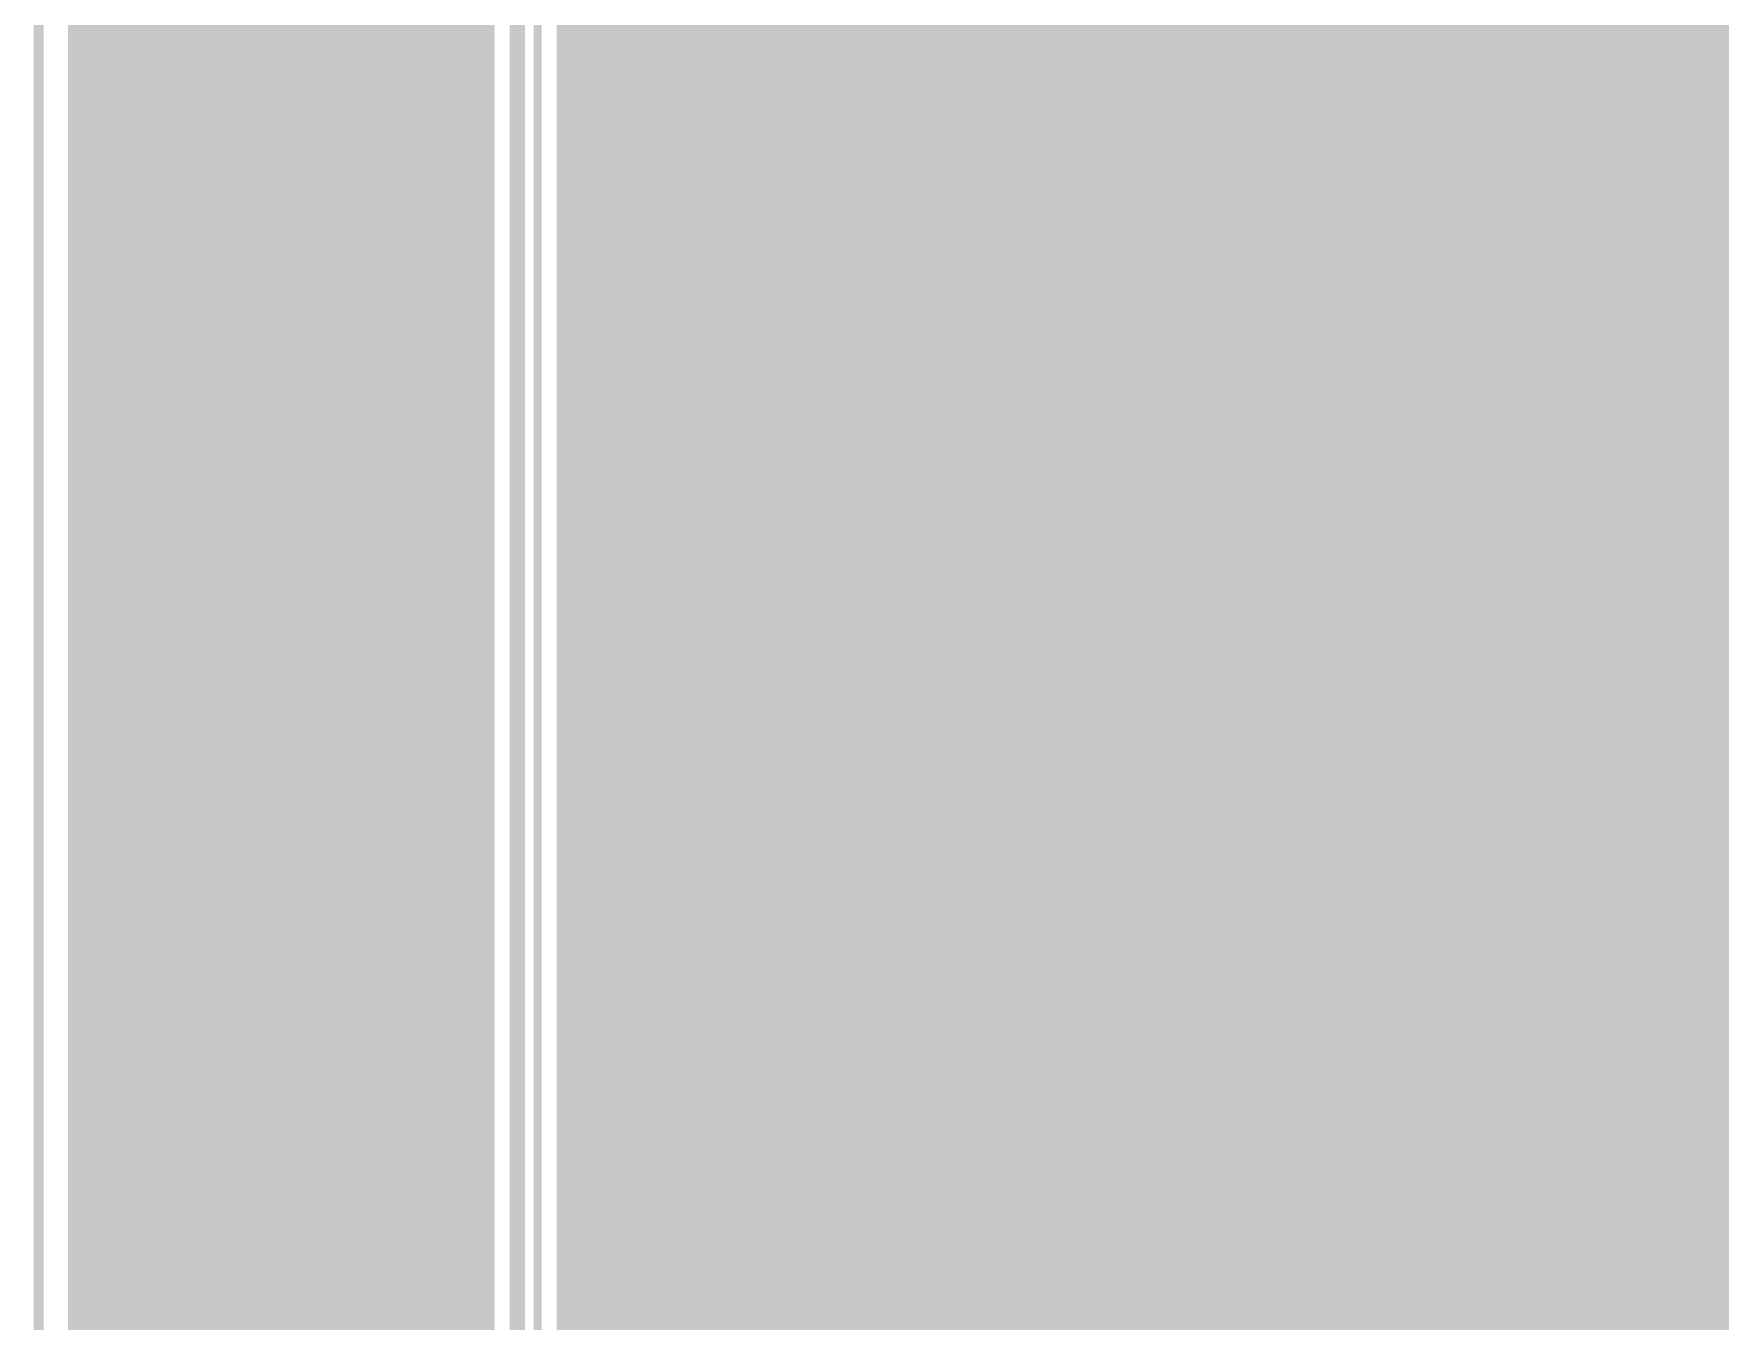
# Model space of a CAD drawing. Extents: x -10 to 131, y -93 to 209.
# Drawn here: x -9.63 to 32.8, y 144 to 176.38 of the extents above; entities that cross this region are included whole.
import ezdxf

# ---------------------------------------------------------------- set-up
doc = ezdxf.new("R2010")
doc.units = 0
doc.header["$MEASUREMENT"] = 0
for name, color, linetype in [('22-303-0_ASB', 7, 'CONTINUOUS'), ('22-303-0_AST', 7, 'CONTINUOUS'), ('22-303-0_BOT', 2, 'CONTINUOUS'), ('22-303-0_DRD', 6, 'CONTINUOUS'), ('22-303-0_DRL', 1, 'CONTINUOUS'), ('22-303-0_GND', 3, 'CONTINUOUS'), ('22-303-0_TOP', 15, 'CONTINUOUS')]:
    doc.layers.add(name, color=color, linetype=linetype)

msp = doc.modelspace()

# ---------------------------------------------------------------- linework, layer by layer
at = {"layer": '22-303-0_ASB', "const_width": 0.254}
msp.add_lwpolyline([(111.00054, 208.99374), (111.00054, 198.99376), (116.0018, 198.99376), (116.0018, 208.99374), (130.50012, 208.99374), (130.50012, -31.00578), (-9.4996, -31.00578), (-9.4996, 208.99374), (111.00054, 208.99374)], dxfattribs=at)
at = {"layer": '22-303-0_AST', "const_width": 0.254}
msp.add_lwpolyline([(111.00054, 208.99374), (111.00054, 198.99376), (116.0018, 198.99376), (116.0018, 208.99374), (130.50012, 208.99374), (130.50012, -31.00578), (-9.4996, -31.00578), (-9.4996, 208.99374), (111.00054, 208.99374)], dxfattribs=at)
at = {"layer": '22-303-0_BOT'}
for points, const_width in [([(-8.636, 208.28), (-8.636, 90.2462)], 0.254), ([(-8.4074, 208.28), (-8.4074, 90.35034)], 0.254), ([(-8.1788, 208.28), (-8.1788, 90.75166)], 0.254), ([(-7.9502, 208.28), (-7.9502, 90.9066)], 0.254), ([(-7.7216, 208.28), (-7.7216, 90.9701)], 0.254), ([(-7.493, 208.28), (-7.493, 90.96756)], 0.254), ([(-5.207, 208.28), (-5.207, 90.5002)], 0.254), ([(-4.9784, 208.28), (-4.9784, 90.58148)], 0.254), ([(-4.7498, 208.28), (-4.7498, 90.59164)], 0.254), ([(-4.5212, 208.28), (-4.5212, 90.53576)], 0.254), ([(-4.2926, 208.28), (-4.2926, 90.39606)], 0.254), ([(-4.064, 208.28), (-4.064, 90.45956)], 0.254), ([(-3.8354, 208.28), (-3.8354, 90.4621)], 0.254), ([(-3.6068, 208.28), (-3.6068, 90.3986)], 0.254), ([(-3.3782, 208.28), (-3.3782, 90.24366)], 0.254), ([(-3.1496, 208.28), (-3.1496, 89.84234)], 0.254), ([(-2.921, 208.28), (-2.921, 52.48656)], 0.254), ([(-2.6924, 208.28), (-2.6924, 52.4891)], 0.254), ([(-2.4638, 208.28), (-2.4638, 52.4256)], 0.254), ([(-2.2352, 208.28), (-2.2352, 52.27066)], 0.254), ([(-2.0066, 208.28), (-2.0066, 51.86934)], 0.254), ([(-1.778, 208.28), (-1.778, 45.89272)], 0.254), ([(-1.5494, 208.28), (-1.5494, 45.8597)], 0.254), ([(-1.3208, 208.28), (-1.3208, 45.75048)], 0.254), ([(-1.0922, 208.28), (-1.0922, 54.10454)], 0.254), ([(-0.8636, 208.28), (-0.8636, 120.4722)], 0.254), ([(-0.635, 208.28), (-0.635, 120.76938)], 0.254), ([(-0.4064, 208.28), (-0.4064, 120.89892)], 0.254), ([(-0.1778, 208.28), (-0.1778, 121.07926)], 0.254), ([(0.0508, 208.28), (0.0508, 121.30786)], 0.254), ([(0.2794, 208.28), (0.2794, 121.53646)], 0.254), ([(0.508, 208.28), (0.508, 121.7422)], 0.254), ([(0.7366, 208.28), (0.7366, 121.83872)], 0.254), ([(0.9652, 208.28), (0.9652, 121.8565)], 0.254), ([(1.1938, 208.28), (1.1938, 121.8565)], 0.254), ([(1.4224, 208.28), (1.4224, 121.8565)], 0.254), ([(1.651, 208.28), (1.651, 121.8565)], 0.254), ([(-7.2644, 205.31582), (-7.2644, 90.8939)], 0.254), ([(-5.4356, 205.31582), (-5.4356, 90.32748)], 0.254), ([(-7.0358, 205.00086), (-7.0358, 90.72626)], 0.254), ([(-6.8072, 204.84084), (-6.8072, 89.69248)], 0.254), ([(-5.8928, 204.84084), (-5.8928, 90.28176)], 0.254), ([(-5.6642, 205.00086), (-5.6642, 90.33764)], 0.254), ([(-6.5786, 204.75956), (-6.5786, 89.8017)], 0.254), ([(-6.35, 204.73162), (-6.35, 89.83472)], 0.254), ([(-6.1214, 204.75956), (-6.1214, 90.14206)], 0.254), ([(2.413, 121.158), (2.54, 121.285), (2.54, 187.452), (7.493, 192.405), (7.493, 192.4304)], 0.381), ([(6.604, 74.168), (6.604, 100.711), (0.254, 107.061), (0.254, 117.983), (3.048, 120.777), (3.048, 187.198), (7.112, 191.262), (84.328, 191.262), (84.709, 190.881), (112.522, 190.881), (112.903, 190.5), (112.903, 157.988), (114.681, 156.21), (114.681, 139.192), (115.189, 138.684), (115.189, 135.509), (114.3, 134.62)], 0.2032), ([(7.1374, 190.4238), (7.1374, 155.55976)], 0.254), ([(7.366, 190.6524), (7.366, 155.55976)], 0.254), ([(7.5946, 190.6524), (7.5946, 155.55976)], 0.254), ([(7.8232, 190.6524), (7.8232, 155.55976)], 0.254), ([(8.0518, 190.6524), (8.0518, 155.55976)], 0.254), ([(8.2804, 190.6524), (8.2804, 155.55976)], 0.254), ([(8.509, 190.6524), (8.509, 155.55976)], 0.254), ([(8.7376, 190.6524), (8.7376, 155.55976)], 0.254), ([(8.9662, 190.6524), (8.9662, 155.55976)], 0.254), ([(9.1948, 190.6524), (9.1948, 155.55976)], 0.254), ([(9.4234, 190.6524), (9.4234, 155.55976)], 0.254), ([(6.6802, 189.9666), (6.6802, 155.55976)], 0.254), ([(6.9088, 190.1952), (6.9088, 155.55976)], 0.254), ([(111.50092, 189.7761), (9.4996, 189.7761), (9.4996, 155.55976), (5.25018, 155.55976), (5.25018, 131.9784)], 0.254), ([(6.4516, 189.738), (6.4516, 155.55976)], 0.254), ([(5.9944, 189.2808), (5.9944, 155.55976)], 0.254), ([(6.223, 189.5094), (6.223, 155.55976)], 0.254), ([(5.5372, 188.8236), (5.5372, 155.55976)], 0.254), ([(5.7658, 189.0522), (5.7658, 155.55976)], 0.254), ([(5.08, 188.3664), (5.08, 116.47424)], 0.254), ([(5.3086, 188.595), (5.3086, 155.55976)], 0.254), ([(4.6228, 187.9092), (4.6228, 116.5225)], 0.254), ([(4.8514, 188.1378), (4.8514, 116.5225)], 0.254), ([(1.8415, 187.452), (1.8415, 121.8565)], 0.254), ([(4.1656, 187.452), (4.1656, 116.5225)], 0.254), ([(4.3942, 187.6806), (4.3942, 116.5225)], 0.254), ([(3.7084, 186.9948), (3.7084, 116.5225)], 0.254), ([(3.937, 187.2234), (3.937, 116.5225)], 0.254), ([(3.6576, 186.944), (3.6576, 120.777)], 0.254), ([(1.8415, 176.3014), (-8.636, 176.3014)], 0.254), ([(1.8415, 176.0728), (-8.636, 176.0728)], 0.254), ([(9.4996, 176.3014), (3.6576, 176.3014)], 0.254), ([(9.4996, 176.0728), (3.6576, 176.0728)], 0.254), ([(1.8415, 175.8442), (-8.636, 175.8442)], 0.254), ([(1.8415, 175.6156), (-8.636, 175.6156)], 0.254), ([(9.4996, 175.8442), (3.6576, 175.8442)], 0.254), ([(9.4996, 175.6156), (3.6576, 175.6156)], 0.254), ([(1.8415, 175.387), (-8.636, 175.387)], 0.254), ([(1.8415, 175.1584), (-8.636, 175.1584)], 0.254), ([(9.4996, 175.387), (3.6576, 175.387)], 0.254), ([(9.4996, 175.1584), (3.6576, 175.1584)], 0.254), ([(1.8415, 174.9298), (-8.636, 174.9298)], 0.254), ([(1.8415, 174.7012), (-8.636, 174.7012)], 0.254), ([(9.4996, 174.9298), (3.6576, 174.9298)], 0.254), ([(9.4996, 174.7012), (3.6576, 174.7012)], 0.254), ([(1.8415, 174.4726), (-8.636, 174.4726)], 0.254), ([(1.8415, 174.244), (-8.636, 174.244)], 0.254), ([(9.4996, 174.4726), (3.6576, 174.4726)], 0.254), ([(9.4996, 174.244), (3.6576, 174.244)], 0.254), ([(1.8415, 174.0154), (-8.636, 174.0154)], 0.254), ([(9.4996, 174.0154), (3.6576, 174.0154)], 0.254), ([(1.8415, 173.7868), (-8.636, 173.7868)], 0.254), ([(1.8415, 173.5582), (-8.636, 173.5582)], 0.254), ([(9.4996, 173.7868), (3.6576, 173.7868)], 0.254), ([(9.4996, 173.5582), (3.6576, 173.5582)], 0.254), ([(1.8415, 173.3296), (-8.636, 173.3296)], 0.254), ([(1.8415, 173.101), (-8.636, 173.101)], 0.254), ([(9.4996, 173.3296), (3.6576, 173.3296)], 0.254), ([(9.4996, 173.101), (3.6576, 173.101)], 0.254), ([(1.8415, 172.8724), (-8.636, 172.8724)], 0.254), ([(1.8415, 172.6438), (-8.636, 172.6438)], 0.254), ([(9.4996, 172.8724), (3.6576, 172.8724)], 0.254), ([(9.4996, 172.6438), (3.6576, 172.6438)], 0.254), ([(1.8415, 172.4152), (-8.636, 172.4152)], 0.254), ([(1.8415, 172.1866), (-8.636, 172.1866)], 0.254), ([(9.4996, 172.4152), (3.6576, 172.4152)], 0.254), ([(9.4996, 172.1866), (3.6576, 172.1866)], 0.254), ([(1.8415, 171.958), (-8.636, 171.958)], 0.254), ([(1.8415, 171.7294), (-8.636, 171.7294)], 0.254), ([(9.4996, 171.958), (3.6576, 171.958)], 0.254), ([(9.4996, 171.7294), (3.6576, 171.7294)], 0.254), ([(1.8415, 171.5008), (-8.636, 171.5008)], 0.254), ([(1.8415, 171.2722), (-8.636, 171.2722)], 0.254), ([(9.4996, 171.5008), (3.6576, 171.5008)], 0.254), ([(9.4996, 171.2722), (3.6576, 171.2722)], 0.254), ([(1.8415, 171.0436), (-8.636, 171.0436)], 0.254), ([(9.4996, 171.0436), (3.6576, 171.0436)], 0.254), ([(1.8415, 170.815), (-8.636, 170.815)], 0.254), ([(1.8415, 170.5864), (-8.636, 170.5864)], 0.254), ([(9.4996, 170.815), (3.6576, 170.815)], 0.254), ([(9.4996, 170.5864), (3.6576, 170.5864)], 0.254), ([(1.8415, 170.3578), (-8.636, 170.3578)], 0.254), ([(1.8415, 170.1292), (-8.636, 170.1292)], 0.254), ([(9.4996, 170.3578), (3.6576, 170.3578)], 0.254), ([(9.4996, 170.1292), (3.6576, 170.1292)], 0.254), ([(1.8415, 169.9006), (-8.636, 169.9006)], 0.254), ([(1.8415, 169.672), (-8.636, 169.672)], 0.254), ([(9.4996, 169.9006), (3.6576, 169.9006)], 0.254), ([(9.4996, 169.672), (3.6576, 169.672)], 0.254), ([(1.8415, 169.4434), (-8.636, 169.4434)], 0.254), ([(1.8415, 169.2148), (-8.636, 169.2148)], 0.254), ([(9.4996, 169.4434), (3.6576, 169.4434)], 0.254), ([(9.4996, 169.2148), (3.6576, 169.2148)], 0.254), ([(1.8415, 168.9862), (-8.636, 168.9862)], 0.254), ([(1.8415, 168.7576), (-8.636, 168.7576)], 0.254), ([(9.4996, 168.9862), (3.6576, 168.9862)], 0.254), ([(9.4996, 168.7576), (3.6576, 168.7576)], 0.254), ([(1.8415, 168.529), (-8.636, 168.529)], 0.254), ([(1.8415, 168.3004), (-8.636, 168.3004)], 0.254), ([(9.4996, 168.529), (3.6576, 168.529)], 0.254), ([(9.4996, 168.3004), (3.6576, 168.3004)], 0.254), ([(1.8415, 168.0718), (-8.636, 168.0718)], 0.254), ([(9.4996, 168.0718), (3.6576, 168.0718)], 0.254), ([(1.8415, 167.8432), (-8.636, 167.8432)], 0.254), ([(1.8415, 167.6146), (-8.636, 167.6146)], 0.254), ([(9.4996, 167.8432), (3.6576, 167.8432)], 0.254), ([(9.4996, 167.6146), (3.6576, 167.6146)], 0.254), ([(1.8415, 167.386), (-8.636, 167.386)], 0.254), ([(1.8415, 167.1574), (-8.636, 167.1574)], 0.254), ([(9.4996, 167.386), (3.6576, 167.386)], 0.254), ([(9.4996, 167.1574), (3.6576, 167.1574)], 0.254), ([(1.8415, 166.9288), (-8.636, 166.9288)], 0.254), ([(1.8415, 166.7002), (-8.636, 166.7002)], 0.254), ([(9.4996, 166.9288), (3.6576, 166.9288)], 0.254), ([(9.4996, 166.7002), (3.6576, 166.7002)], 0.254), ([(1.8415, 166.4716), (-8.636, 166.4716)], 0.254), ([(1.8415, 166.243), (-8.636, 166.243)], 0.254), ([(9.4996, 166.4716), (3.6576, 166.4716)], 0.254), ([(9.4996, 166.243), (3.6576, 166.243)], 0.254), ([(1.8415, 166.0144), (-8.636, 166.0144)], 0.254), ([(1.8415, 165.7858), (-8.636, 165.7858)], 0.254), ([(9.4996, 166.0144), (3.6576, 166.0144)], 0.254), ([(9.4996, 165.7858), (3.6576, 165.7858)], 0.254), ([(1.8415, 165.5572), (-8.636, 165.5572)], 0.254), ([(1.8415, 165.3286), (-8.636, 165.3286)], 0.254), ([(9.4996, 165.5572), (3.6576, 165.5572)], 0.254), ([(9.4996, 165.3286), (3.6576, 165.3286)], 0.254), ([(1.8415, 165.1), (-8.636, 165.1)], 0.254), ([(9.4996, 165.1), (3.6576, 165.1)], 0.254), ([(1.8415, 164.8714), (-8.636, 164.8714)], 0.254), ([(1.8415, 164.6428), (-8.636, 164.6428)], 0.254), ([(9.4996, 164.8714), (3.6576, 164.8714)], 0.254), ([(9.4996, 164.6428), (3.6576, 164.6428)], 0.254), ([(1.8415, 164.4142), (-8.636, 164.4142)], 0.254), ([(1.8415, 164.1856), (-8.636, 164.1856)], 0.254), ([(9.4996, 164.4142), (3.6576, 164.4142)], 0.254), ([(9.4996, 164.1856), (3.6576, 164.1856)], 0.254), ([(1.8415, 163.957), (-8.636, 163.957)], 0.254), ([(1.8415, 163.7284), (-8.636, 163.7284)], 0.254), ([(9.4996, 163.957), (3.6576, 163.957)], 0.254), ([(9.4996, 163.7284), (3.6576, 163.7284)], 0.254), ([(1.8415, 163.4998), (-8.636, 163.4998)], 0.254), ([(1.8415, 163.2712), (-8.636, 163.2712)], 0.254), ([(9.4996, 163.4998), (3.6576, 163.4998)], 0.254), ([(9.4996, 163.2712), (3.6576, 163.2712)], 0.254), ([(1.8415, 163.0426), (-8.636, 163.0426)], 0.254), ([(1.8415, 162.814), (-8.636, 162.814)], 0.254), ([(9.4996, 163.0426), (3.6576, 163.0426)], 0.254), ([(9.4996, 162.814), (3.6576, 162.814)], 0.254), ([(1.8415, 162.5854), (-8.636, 162.5854)], 0.254), ([(9.4996, 162.5854), (3.6576, 162.5854)], 0.254), ([(1.8415, 162.3568), (-8.636, 162.3568)], 0.254), ([(1.8415, 162.1282), (-8.636, 162.1282)], 0.254), ([(9.4996, 162.3568), (3.6576, 162.3568)], 0.254), ([(9.4996, 162.1282), (3.6576, 162.1282)], 0.254), ([(1.8415, 161.8996), (-8.636, 161.8996)], 0.254), ([(1.8415, 161.671), (-8.636, 161.671)], 0.254), ([(9.4996, 161.8996), (3.6576, 161.8996)], 0.254), ([(9.4996, 161.671), (3.6576, 161.671)], 0.254), ([(1.8415, 161.4424), (-8.636, 161.4424)], 0.254), ([(1.8415, 161.2138), (-8.636, 161.2138)], 0.254), ([(9.4996, 161.4424), (3.6576, 161.4424)], 0.254), ([(9.4996, 161.2138), (3.6576, 161.2138)], 0.254), ([(1.8415, 160.9852), (-8.636, 160.9852)], 0.254), ([(1.8415, 160.7566), (-8.636, 160.7566)], 0.254), ([(9.4996, 160.9852), (3.6576, 160.9852)], 0.254), ([(9.4996, 160.7566), (3.6576, 160.7566)], 0.254), ([(1.8415, 160.528), (-8.636, 160.528)], 0.254), ([(1.8415, 160.2994), (-8.636, 160.2994)], 0.254), ([(9.4996, 160.528), (3.6576, 160.528)], 0.254), ([(9.4996, 160.2994), (3.6576, 160.2994)], 0.254), ([(1.8415, 160.0708), (-8.636, 160.0708)], 0.254), ([(1.8415, 159.8422), (-8.636, 159.8422)], 0.254), ([(9.4996, 160.0708), (3.6576, 160.0708)], 0.254), ([(9.4996, 159.8422), (3.6576, 159.8422)], 0.254), ([(1.8415, 159.6136), (-8.636, 159.6136)], 0.254), ([(9.4996, 159.6136), (3.6576, 159.6136)], 0.254), ([(1.8415, 159.385), (-8.636, 159.385)], 0.254), ([(1.8415, 159.1564), (-8.636, 159.1564)], 0.254), ([(9.4996, 159.385), (3.6576, 159.385)], 0.254), ([(9.4996, 159.1564), (3.6576, 159.1564)], 0.254), ([(1.8415, 158.9278), (-8.636, 158.9278)], 0.254), ([(1.8415, 158.6992), (-8.636, 158.6992)], 0.254), ([(9.4996, 158.9278), (3.6576, 158.9278)], 0.254), ([(9.4996, 158.6992), (3.6576, 158.6992)], 0.254), ([(1.8415, 158.4706), (-8.636, 158.4706)], 0.254), ([(1.8415, 158.242), (-8.636, 158.242)], 0.254), ([(9.4996, 158.4706), (3.6576, 158.4706)], 0.254), ([(9.4996, 158.242), (3.6576, 158.242)], 0.254), ([(1.8415, 158.0134), (-8.636, 158.0134)], 0.254), ([(1.8415, 157.7848), (-8.636, 157.7848)], 0.254), ([(9.4996, 158.0134), (3.6576, 158.0134)], 0.254), ([(9.4996, 157.7848), (3.6576, 157.7848)], 0.254), ([(1.8415, 157.5562), (-8.636, 157.5562)], 0.254), ([(1.8415, 157.3276), (-8.636, 157.3276)], 0.254), ([(9.4996, 157.5562), (3.6576, 157.5562)], 0.254), ([(9.4996, 157.3276), (3.6576, 157.3276)], 0.254), ([(1.8415, 157.099), (-8.636, 157.099)], 0.254), ([(1.8415, 156.8704), (-8.636, 156.8704)], 0.254), ([(9.4996, 157.099), (3.6576, 157.099)], 0.254), ([(9.4996, 156.8704), (3.6576, 156.8704)], 0.254), ([(1.8415, 156.6418), (-8.636, 156.6418)], 0.254), ([(9.4996, 156.6418), (3.6576, 156.6418)], 0.254), ([(1.8415, 156.4132), (-8.636, 156.4132)], 0.254), ([(1.8415, 156.1846), (-8.636, 156.1846)], 0.254), ([(9.4996, 156.4132), (3.6576, 156.4132)], 0.254), ([(9.4996, 156.1846), (3.6576, 156.1846)], 0.254), ([(1.8415, 155.956), (-8.636, 155.956)], 0.254), ([(1.8415, 155.7274), (-8.636, 155.7274)], 0.254), ([(9.4996, 155.956), (3.6576, 155.956)], 0.254), ([(9.4996, 155.7274), (3.6576, 155.7274)], 0.254), ([(1.8415, 155.4988), (-8.636, 155.4988)], 0.254), ([(1.8415, 155.2702), (-8.636, 155.2702)], 0.254), ([(5.25018, 155.4988), (3.6576, 155.4988)], 0.254), ([(5.25018, 155.2702), (3.6576, 155.2702)], 0.254), ([(1.8415, 155.0416), (-8.636, 155.0416)], 0.254), ([(1.8415, 154.813), (-8.636, 154.813)], 0.254), ([(5.25018, 155.0416), (3.6576, 155.0416)], 0.254), ([(5.25018, 154.813), (3.6576, 154.813)], 0.254), ([(1.8415, 154.5844), (-8.636, 154.5844)], 0.254), ([(1.8415, 154.3558), (-8.636, 154.3558)], 0.254), ([(5.25018, 154.5844), (3.6576, 154.5844)], 0.254), ([(5.25018, 154.3558), (3.6576, 154.3558)], 0.254), ([(1.8415, 154.1272), (-8.636, 154.1272)], 0.254), ([(1.8415, 153.8986), (-8.636, 153.8986)], 0.254), ([(5.25018, 154.1272), (3.6576, 154.1272)], 0.254), ([(5.25018, 153.8986), (3.6576, 153.8986)], 0.254), ([(1.8415, 153.67), (-8.636, 153.67)], 0.254), ([(5.25018, 153.67), (3.6576, 153.67)], 0.254), ([(1.8415, 153.4414), (-8.636, 153.4414)], 0.254), ([(1.8415, 153.2128), (-8.636, 153.2128)], 0.254), ([(5.25018, 153.4414), (3.6576, 153.4414)], 0.254), ([(5.25018, 153.2128), (3.6576, 153.2128)], 0.254), ([(1.8415, 152.9842), (-8.636, 152.9842)], 0.254), ([(1.8415, 152.7556), (-8.636, 152.7556)], 0.254), ([(5.25018, 152.9842), (3.6576, 152.9842)], 0.254), ([(5.25018, 152.7556), (3.6576, 152.7556)], 0.254), ([(1.8415, 152.527), (-8.636, 152.527)], 0.254), ([(1.8415, 152.2984), (-8.636, 152.2984)], 0.254), ([(5.25018, 152.527), (3.6576, 152.527)], 0.254), ([(5.25018, 152.2984), (3.6576, 152.2984)], 0.254), ([(1.8415, 152.0698), (-8.636, 152.0698)], 0.254), ([(1.8415, 151.8412), (-8.636, 151.8412)], 0.254), ([(5.25018, 152.0698), (3.6576, 152.0698)], 0.254), ([(5.25018, 151.8412), (3.6576, 151.8412)], 0.254), ([(1.8415, 151.6126), (-8.636, 151.6126)], 0.254), ([(1.8415, 151.384), (-8.636, 151.384)], 0.254), ([(5.25018, 151.6126), (3.6576, 151.6126)], 0.254), ([(5.25018, 151.384), (3.6576, 151.384)], 0.254), ([(1.8415, 151.1554), (-8.636, 151.1554)], 0.254), ([(1.8415, 150.9268), (-8.636, 150.9268)], 0.254), ([(5.25018, 151.1554), (3.6576, 151.1554)], 0.254), ([(5.25018, 150.9268), (3.6576, 150.9268)], 0.254), ([(1.8415, 150.6982), (-8.636, 150.6982)], 0.254), ([(5.25018, 150.6982), (3.6576, 150.6982)], 0.254), ([(1.8415, 150.4696), (-8.636, 150.4696)], 0.254), ([(1.8415, 150.241), (-8.636, 150.241)], 0.254), ([(5.25018, 150.4696), (3.6576, 150.4696)], 0.254), ([(5.25018, 150.241), (3.6576, 150.241)], 0.254), ([(1.8415, 150.0124), (-8.636, 150.0124)], 0.254), ([(1.8415, 149.7838), (-8.636, 149.7838)], 0.254), ([(5.25018, 150.0124), (3.6576, 150.0124)], 0.254), ([(5.25018, 149.7838), (3.6576, 149.7838)], 0.254), ([(1.8415, 149.5552), (-8.636, 149.5552)], 0.254), ([(1.8415, 149.3266), (-8.636, 149.3266)], 0.254), ([(5.25018, 149.5552), (3.6576, 149.5552)], 0.254), ([(5.25018, 149.3266), (3.6576, 149.3266)], 0.254), ([(1.8415, 149.098), (-8.636, 149.098)], 0.254), ([(1.8415, 148.8694), (-8.636, 148.8694)], 0.254), ([(5.25018, 149.098), (3.6576, 149.098)], 0.254), ([(5.25018, 148.8694), (3.6576, 148.8694)], 0.254), ([(1.8415, 148.6408), (-8.636, 148.6408)], 0.254), ([(1.8415, 148.4122), (-8.636, 148.4122)], 0.254), ([(5.25018, 148.6408), (3.6576, 148.6408)], 0.254), ([(5.25018, 148.4122), (3.6576, 148.4122)], 0.254), ([(1.8415, 148.1836), (-8.636, 148.1836)], 0.254), ([(1.8415, 147.955), (-8.636, 147.955)], 0.254), ([(5.25018, 148.1836), (3.6576, 148.1836)], 0.254), ([(5.25018, 147.955), (3.6576, 147.955)], 0.254), ([(1.8415, 147.7264), (-8.636, 147.7264)], 0.254), ([(5.25018, 147.7264), (3.6576, 147.7264)], 0.254), ([(1.8415, 147.4978), (-8.636, 147.4978)], 0.254), ([(1.8415, 147.2692), (-8.636, 147.2692)], 0.254), ([(5.25018, 147.4978), (3.6576, 147.4978)], 0.254), ([(5.25018, 147.2692), (3.6576, 147.2692)], 0.254), ([(1.8415, 147.0406), (-8.636, 147.0406)], 0.254), ([(1.8415, 146.812), (-8.636, 146.812)], 0.254), ([(5.25018, 147.0406), (3.6576, 147.0406)], 0.254), ([(5.25018, 146.812), (3.6576, 146.812)], 0.254), ([(1.8415, 146.5834), (-8.636, 146.5834)], 0.254), ([(1.8415, 146.3548), (-8.636, 146.3548)], 0.254), ([(5.25018, 146.5834), (3.6576, 146.5834)], 0.254), ([(5.25018, 146.3548), (3.6576, 146.3548)], 0.254), ([(1.8415, 146.1262), (-8.636, 146.1262)], 0.254), ([(1.8415, 145.8976), (-8.636, 145.8976)], 0.254), ([(5.25018, 146.1262), (3.6576, 146.1262)], 0.254), ([(5.25018, 145.8976), (3.6576, 145.8976)], 0.254), ([(1.8415, 145.669), (-8.636, 145.669)], 0.254), ([(1.8415, 145.4404), (-8.636, 145.4404)], 0.254), ([(5.25018, 145.669), (3.6576, 145.669)], 0.254), ([(5.25018, 145.4404), (3.6576, 145.4404)], 0.254), ([(1.8415, 145.2118), (-8.636, 145.2118)], 0.254), ([(1.8415, 144.9832), (-8.636, 144.9832)], 0.254), ([(5.25018, 145.2118), (3.6576, 145.2118)], 0.254), ([(5.25018, 144.9832), (3.6576, 144.9832)], 0.254), ([(1.8415, 144.7546), (-8.636, 144.7546)], 0.254), ([(5.25018, 144.7546), (3.6576, 144.7546)], 0.254), ([(1.8415, 144.526), (-8.636, 144.526)], 0.254), ([(1.8415, 144.2974), (-8.636, 144.2974)], 0.254), ([(5.25018, 144.526), (3.6576, 144.526)], 0.254), ([(5.25018, 144.2974), (3.6576, 144.2974)], 0.254), ([(1.8415, 144.0688), (-8.636, 144.0688)], 0.254), ([(5.25018, 144.0688), (3.6576, 144.0688)], 0.254)]:
    msp.add_lwpolyline(points, dxfattribs=dict(at, const_width=const_width))
at = {"layer": '22-303-0_DRD', "const_width": 0.254}
msp.add_lwpolyline([(111.00054, 208.99374), (111.00054, 198.99376), (116.0018, 198.99376), (116.0018, 208.99374), (130.50012, 208.99374), (130.50012, -31.00578), (-9.4996, -31.00578), (-9.4996, 208.99374), (111.00054, 208.99374)], dxfattribs=at)
at = {"layer": '22-303-0_DRL', "const_width": 0.254}
for points in [[(111.00054, 208.99374), (111.00054, 198.99376), (116.0018, 198.99376), (116.0018, 208.99374), (130.50012, 208.99374), (130.50012, -31.00578), (-9.4996, -31.00578), (-9.4996, 208.99374), (111.00054, 208.99374)], [(93.45422, 17.63014), (76.454, 17.63014), (76.454, 58.10758), (9.4996, 58.10758), (9.4996, 122.97664), (13.5001, 122.97664), (13.5001, 131.9784), (5.25018, 131.9784), (5.25018, 155.55976), (9.4996, 155.55976), (9.4996, 189.7761), (111.50092, 189.7761), (111.50092, 159.77616), (106.36504, 159.77616), (106.36504, 90.10904), (82.63636, 90.10904), (82.63636, 115.10772), (72.03948, 115.10772), (72.03948, 80.10906), (111.50092, 80.10906), (111.50092, 58.10758), (93.45422, 58.10758), (93.45422, 17.63014)]]:
    msp.add_lwpolyline(points, dxfattribs=at)
at = {"layer": '22-303-0_GND'}
for points, const_width in [([(111.00054, 208.99374), (111.00054, 198.99376), (116.0018, 198.99376), (116.0018, 208.99374), (130.50012, 208.99374), (130.50012, -31.00578), (-9.4996, -31.00578), (-9.4996, 208.99374), (111.00054, 208.99374)], 0.254), ([(111.50092, 176.38014), (9.4996, 176.38014)], 1.27), ([(111.50092, 175.74514), (9.4996, 175.74514)], 1.27), ([(111.50092, 175.11014), (9.4996, 175.11014)], 1.27), ([(111.50092, 174.47514), (9.4996, 174.47514)], 1.27), ([(111.50092, 173.84014), (9.4996, 173.84014)], 1.27), ([(111.50092, 173.20514), (9.4996, 173.20514)], 1.27), ([(111.50092, 172.57014), (9.4996, 172.57014)], 1.27), ([(111.50092, 171.93514), (9.4996, 171.93514)], 1.27), ([(111.50092, 171.30014), (9.4996, 171.30014)], 1.27), ([(111.50092, 170.66514), (9.4996, 170.66514)], 1.27), ([(111.50092, 170.03014), (9.4996, 170.03014)], 1.27), ([(111.50092, 169.39514), (9.4996, 169.39514)], 1.27), ([(111.50092, 168.76014), (9.4996, 168.76014)], 1.27), ([(111.50092, 168.12514), (9.4996, 168.12514)], 1.27), ([(111.50092, 167.49014), (9.4996, 167.49014)], 1.27), ([(111.50092, 166.85514), (9.4996, 166.85514)], 1.27), ([(111.50092, 166.22014), (9.4996, 166.22014)], 1.27), ([(111.50092, 165.58514), (9.4996, 165.58514)], 1.27), ([(111.50092, 164.95014), (9.4996, 164.95014)], 1.27), ([(111.50092, 164.31514), (9.4996, 164.31514)], 1.27), ([(111.50092, 163.68014), (9.4996, 163.68014)], 1.27), ([(111.50092, 163.04514), (9.4996, 163.04514)], 1.27), ([(111.50092, 162.41014), (9.4996, 162.41014)], 1.27), ([(111.50092, 161.77514), (9.4996, 161.77514)], 1.27), ([(111.50092, 161.14014), (9.4996, 161.14014)], 1.27), ([(111.50092, 160.50514), (9.4996, 160.50514)], 1.27), ([(111.50092, 159.87014), (9.4996, 159.87014)], 1.27), ([(106.36504, 159.23514), (9.4996, 159.23514)], 1.27), ([(106.36504, 158.60014), (9.4996, 158.60014)], 1.27), ([(106.36504, 157.96514), (9.4996, 157.96514)], 1.27), ([(106.36504, 157.33014), (9.4996, 157.33014)], 1.27), ([(106.36504, 156.69514), (9.4996, 156.69514)], 1.27), ([(106.36504, 156.06014), (9.4996, 156.06014)], 1.27), ([(106.36504, 155.42514), (5.25018, 155.42514)], 1.27), ([(106.36504, 154.79014), (5.25018, 154.79014)], 1.27), ([(106.36504, 154.15514), (5.25018, 154.15514)], 1.27), ([(106.36504, 153.52014), (5.25018, 153.52014)], 1.27), ([(106.36504, 152.88514), (5.25018, 152.88514)], 1.27), ([(106.36504, 152.25014), (5.25018, 152.25014)], 1.27), ([(106.36504, 151.61514), (5.25018, 151.61514)], 1.27), ([(106.36504, 150.98014), (5.25018, 150.98014)], 1.27), ([(106.36504, 150.34514), (5.25018, 150.34514)], 1.27), ([(106.36504, 149.71014), (5.25018, 149.71014)], 1.27), ([(106.36504, 149.07514), (5.25018, 149.07514)], 1.27), ([(106.36504, 148.44014), (5.25018, 148.44014)], 1.27), ([(106.36504, 147.80514), (5.25018, 147.80514)], 1.27), ([(106.36504, 147.17014), (5.25018, 147.17014)], 1.27), ([(106.36504, 146.53514), (5.25018, 146.53514)], 1.27), ([(106.36504, 145.90014), (5.25018, 145.90014)], 1.27), ([(106.36504, 145.26514), (5.25018, 145.26514)], 1.27), ([(106.36504, 144.63014), (5.25018, 144.63014)], 1.27), ([(106.36504, 143.99514), (5.25018, 143.99514)], 1.27), ([(106.36504, 143.36014), (5.25018, 143.36014)], 1.27)]:
    msp.add_lwpolyline(points, dxfattribs=dict(at, const_width=const_width))
at = {"layer": '22-303-0_TOP', "const_width": 0.2032}
for points in [[(-8.255, 89.535), (-8.255, 90.424), (-8.001, 90.678), (-8.001, 190.627), (9.144, 207.772), (19.939, 207.772), (22.606, 205.105), (68.707, 205.105), (75.7682, 198.0438), (83.185, 198.0438)], [(83.058, 194.31), (78.867, 194.31), (68.58, 204.597), (22.479, 204.597), (19.812, 207.264), (9.271, 207.264), (-7.493, 190.5), (-7.493, 90.297), (-7.62, 90.17)], [(95.885, 193.5988), (95.885, 192.532), (94.234, 190.881), (87.757, 190.881), (86.233, 192.405), (80.01, 192.405), (68.326, 204.089), (22.352, 204.089), (19.685, 206.756), (9.398, 206.756), (-6.985, 190.373), (-6.985, 82.169), (-7.239, 81.915)], [(24.765, 200.7362), (24.765, 201.041), (19.558, 206.248), (9.525, 206.248), (-6.477, 190.246), (-6.477, 89.154), (-6.35, 89.027)], [(30.353, 194.31), (30.353, 192.278), (28.956, 190.881), (6.858, 190.881), (-5.969, 178.054), (-5.969, 89.916), (-5.588, 89.535)]]:
    msp.add_lwpolyline(points, dxfattribs=at)

doc.saveas('drawing.dxf')
